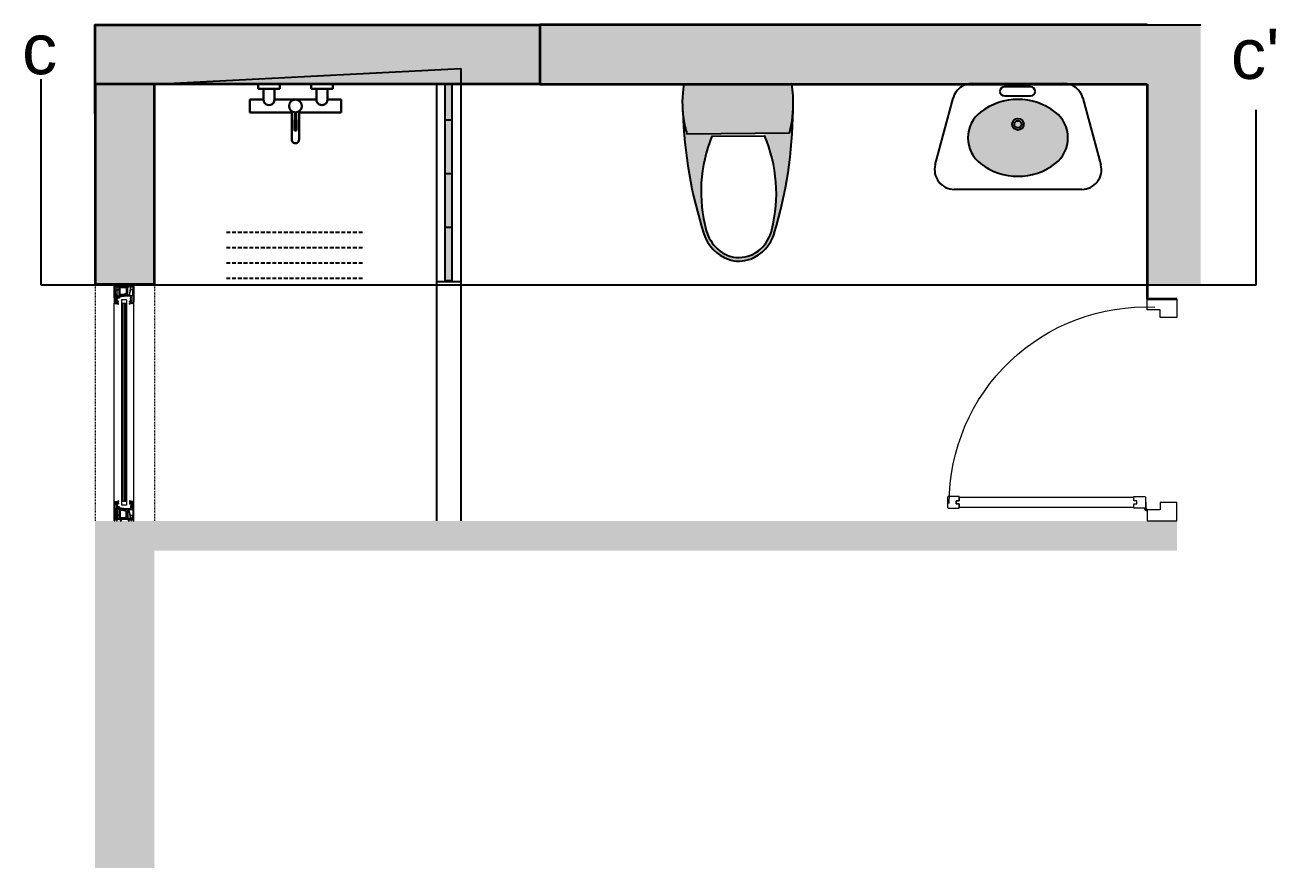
# Model space of a CAD drawing. Header units: feet. Extents: x 600 to 2744, y 411 to 1435.
# Drawn here: x 1348.2 to 1511.2, y 957.1 to 1067 of the extents above; entities that cross this region are included whole.
import ezdxf

# ---------------------------------------------------------------- set-up
doc = ezdxf.new("R2010")
doc.units = ezdxf.units.FT
doc.linetypes.add('HIDDENX2', pattern=[0.75, 0.5, -0.25])
doc.layers.add('mirror', color=151, linetype='Continuous')
doc.layers.add('SANTEH', color=7, linetype='Continuous')
for name, color, linetype, lineweight in [('PQI-A-DOOR', 51, 'Continuous', 18), ('PQI-A-HIDN', 31, 'HIDDENX2', 9), ('PQI-A-IN-ELEV', 245, 'Continuous', 9), ('PQI-A-IN-FURN', 39, 'Continuous', 13), ('PQI-A-WALL', 30, 'Continuous', 50), ('PQI-A-WIN', 140, 'Continuous', 13), ('PQI-ST-COLM', 34, 'Continuous', 40), ('WAL', 7, 'Continuous', 30)]:
    doc.layers.add(name, color=color, linetype=linetype, lineweight=lineweight)
doc.styles.get("Standard").update_dxf_attribs({"font": 'arial.ttf'})
pattern_1 = [(180, (3982.999, 2130.279), (-9e-16, -6.985), [5.08, -1.905]), (270, (3982.999, 2130.279), (6.985, -1e-15), [5.08, -1.905])]

# ---------------------------------------------------------------- blocks, each defined once
blk = doc.blocks.new('*U75')
at = {"color": 18, "ltscale": 1000, "true_color": 0x000000}
for points in [[(37.5, -100), (0, -100), (0, 0), (62.5, 0), (62.5, -57), (37.5, -57), (37.5, -100)], [(712.5, -100), (750, -100), (750, 0), (687.5, 0), (687.5, -57), (712.5, -57), (712.5, -100)], [(38.9, -100.5), (38.9, -79), (37.5, -79)], [(33.9, -100), (33.9, -104), (35.4, -104)], [(43, -109), (38.9, -109), (38.9, -107.5)], [(42.4, -104), (63.9, -104), (63.9, -105.6)]]:
    blk.add_lwpolyline(points, dxfattribs=at)
for points in [[(67.9, -135.6), (67.9, -145.6), (82.9, -145.6), (82.9, -109.6, 0.414214), (78.9, -105.6), (46.9, -105.6, 0.414214), (42.9, -109.6), (42.9, -145.6), (57.9, -145.6), (57.9, -135.6)], [(67.9, -744.6), (67.9, -734.6), (82.9, -734.6), (82.9, -770.6, -0.414214), (78.9, -774.6), (46.9, -774.6, -0.414214), (42.9, -770.6), (42.9, -734.6), (57.9, -734.6), (57.9, -744.6)]]:
    blk.add_lwpolyline(points, format="xyb", close=True, dxfattribs=at)
blk.add_lwpolyline([(67.9, -734.6), (67.9, -744.6), (57.9, -744.6), (57.9, -734.6), (46.9, -734.6), (46.9, -145.6), (57.9, -145.6), (57.9, -135.6), (67.9, -135.6), (67.9, -145.6), (78.9, -145.6), (78.9, -734.6)], close=True, dxfattribs=at)
for radius in [3.5, 2.5]:
    blk.add_circle((38.9, -104), radius, dxfattribs=at)
blk.add_arc((59.2, -105.1), 663.4, 270, 2.598, dxfattribs=at)
blk = doc.blocks.new('*U76')
at = {"ltscale": 10}
for p, q in [((47, 33.1), (0, 33.1)), ((0, 33.1), (0.1, 31.2)), ((0, 33.1), (60.7, 33.1)), ((2.2, 25.9), (0, 25.1)), ((0, 25.1), (0, 23.6)), ((0, 12.1), (0, 9.6)), ((0.1, 31.2), (2.2, 30.4)), ((0.5, 23.1), (6, 23.1)), ((6, 12.6), (0.5, 12.6)), ((1, 8.6), (2.5, 8.6)), ((2.5, 8.6), (2.5, 10.6)), ((2.5, 10.6), (6, 10.6)), ((4, 30.7), (6, 30.7)), ((6, 25.6), (4, 25.6)), ((6.5, 30.2), (6.5, 26.1)), ((6.5, 22.6), (6.5, 13.1)), ((6.5, 10.1), (6.5, -15.9)), ((9.1, 23.2), (9.1, 16.9)), ((9.1, 15.7), (9.1, -11.7)), ((18.1, 23.5), (9.4, 23.5)), ((9.4, 16.6), (18.1, 16.6)), ((37.9, 16), (9.4, 16)), ((18.4, 16.9), (18.4, 23.2)), ((19, 23.2), (19, 16.9)), ((37.9, 23.5), (19.3, 23.5)), ((19.3, 16.6), (41.6, 16.6)), ((38.2, 13.9), (38.2, 15.7)), ((38.2, -2.2), (39.7, 1.7)), ((38.9, 7.9), (40.6, 7.9)), ((40, 6.4), (38.9, 6.4)), ((39, 15.7), (39, 13.9)), ((41.1, 16), (39.3, 16)), ((39.7, 1.7), (40, 6.4)), ((40.8, 23.3), (40.8, 30.2)), ((40.8, 30.2), (60.7, 30.2)), ((40.8, -2.6), (42.3, 1.1)), ((40.9, 8.2), (41.4, 15.7)), ((42.8, 22.8), (41.3, 22.8)), ((43.1, 20.2), (41.3, 20.2)), ((42.3, 1.1), (44, 15.1)), ((42.8, 22.8), (48.4, 24.4)), ((44.8, 20.7), (43.2, 20.3)), ((44.5, 15.6), (47.4, 15.1)), ((45.4, 18.4), (45.4, 20.2)), ((48.1, 24.5), (46.8, 25.1)), ((56.1, 23.3), (48, 21.8)), ((48, 15.6), (48, 21.8)), ((56.9, 25.9), (48.4, 24.4)), ((746.7, 8), (53.3, 8)), ((53.3, -8), (53.3, 8)), ((57.5, 19.5), (56.7, 22.9)), ((63, 25.9), (56.9, 25.9)), ((60.4, 19.1), (58, 19.1)), ((58.9, 23.1), (59.4, 20.9)), ((62.7, 23.7), (59.4, 23.7)), ((59.7, 20.6), (60.7, 20.6)), ((61, 20.2), (60.4, 19.1)), ((62.7, 28.6), (63.3, 26.3)), ((64.6, 19.1), (64, 20.2)), ((64.3, 20.6), (65.2, 20.6)), ((67.7, 19.1), (64.6, 19.1)), ((65.3, -8), (65.3, 8)), ((65.5, 29.4), (68, 19.5)), ((734.5, 29.4), (732, 19.5)), ((732.3, 19.1), (735.3, 19.1)), ((734.7, -8), (734.7, 8)), ((735.7, 20.6), (734.8, 20.6)), ((735.3, 19.1), (736, 20.2)), ((737.3, 28.6), (736.7, 26.3)), ((737, 25.9), (743.1, 25.9)), ((737.3, 23.7), (740.6, 23.7)), ((739, 20.2), (739.6, 19.1)), ((800, 33.1), (739.3, 33.1)), ((759.2, 30.2), (739.3, 30.2)), ((740.3, 20.6), (739.3, 20.6)), ((739.6, 19.1), (742, 19.1)), ((741.1, 23.1), (740.6, 20.9)), ((742.5, 19.5), (743.3, 22.9)), ((743.1, 25.9), (751.6, 24.4)), ((743.9, 23.3), (752, 21.8)), ((746.7, -8), (746.7, 8)), ((757.2, 22.8), (751.6, 24.4)), ((751.9, 24.5), (753.2, 25.1)), ((752, 15.6), (752, 21.8)), ((755.5, 15.6), (752.6, 15.1)), ((753, 33.1), (800, 33.1)), ((754.6, 18.4), (754.6, 20.2)), ((755.2, 20.7), (756.8, 20.3)), ((757.7, 1.1), (756, 15.1)), ((756.9, 20.2), (758.7, 20.2)), ((757.2, 22.8), (758.7, 22.8)), ((759.2, -2.6), (757.7, 1.1)), ((780.7, 16.6), (758.4, 16.6)), ((759.1, 8.2), (758.6, 15.7)), ((758.9, 16), (760.7, 16)), ((759.2, 23.3), (759.2, 30.2)), ((761, 7.9), (759.4, 7.9)), ((759.9, 6.4), (761, 6.4)), ((760.3, 1.7), (759.9, 6.4)), ((761.8, -2.2), (760.3, 1.7)), ((761, 15.7), (761, 13.9)), ((761.8, 13.9), (761.8, 15.7)), ((762.1, 23.5), (780.7, 23.5)), ((762.1, 16), (790.6, 16)), ((781, 23.2), (781, 16.9)), ((781.6, 16.9), (781.6, 23.2)), ((781.9, 23.5), (790.6, 23.5)), ((790.6, 16.6), (781.9, 16.6)), ((790.9, 23.2), (790.9, 16.9)), ((790.9, 15.7), (790.9, -11.7)), ((793.5, 30.2), (793.5, 26.1)), ((793.5, 22.6), (793.5, 13.1)), ((793.5, 10.1), (793.5, -15.9)), ((796, 30.7), (794, 30.7)), ((794, 25.6), (796, 25.6)), ((799.5, 23.1), (794, 23.1)), ((794, 12.6), (799.5, 12.6)), ((797.5, 10.6), (794, 10.6)), ((797.5, 8.6), (797.5, 10.6)), ((799, 8.6), (797.5, 8.6)), ((799.9, 31.2), (797.8, 30.4)), ((797.8, 25.9), (800, 25.1)), ((800, 33.1), (799.9, 31.2)), ((800, 25.1), (800, 23.6)), ((800, 12.1), (800, 9.6)), ((0, -15.4), (0, -17.8)), ((0, -17.8), (2.2, -18.6)), ((2.2, -23.1), (0, -23.9)), ((0, -23.9), (0, -24.8)), ((0, -24.8), (2.2, -25.6)), ((0.1, -30.9), (0, -32.9)), ((0, -32.9), (60.7, -32.9)), ((2.2, -30.1), (0.1, -30.9)), ((2.5, -14.4), (1, -14.4)), ((2.5, -16.4), (2.5, -14.4)), ((6, -16.4), (2.5, -16.4)), ((4, -18.4), (6, -18.4)), ((6, -23.4), (4, -23.4)), ((4, -25.4), (6, -25.4)), ((6, -30.4), (4, -30.4)), ((6.5, -18.9), (6.5, -22.9)), ((6.5, -25.9), (6.5, -29.9)), ((9.1, -12.9), (9.1, -22.1)), ((9.4, -12), (18.1, -12)), ((37.9, -12.6), (9.4, -12.6)), ((9.5, -22.4), (38, -16.9)), ((18.4, -11.7), (18.4, -10.3)), ((19, -10.3), (19, -11.7)), ((19.3, -12), (37.9, -12)), ((39.1, -23.3), (38, -29.6)), ((38.2, -11.7), (38.2, -2.3)), ((38.2, -16.6), (38.2, -12.9)), ((38.3, -30), (60.7, -30)), ((40.8, -19.4), (40.8, -2.8)), ((47.8, -21.6), (45.8, -22.5)), ((48.1, -24.2), (46.8, -24.8)), ((56.1, -23), (48.1, -21.6)), ((56.9, -25.7), (48.4, -24.2)), ((746.7, -8), (53.3, -8)), ((57.5, -19.2), (56.7, -22.6)), ((63, -25.7), (56.9, -25.7)), ((60.4, -18.9), (58, -18.9)), ((58.9, -22.8), (59.4, -20.6)), ((62.7, -23.5), (59.4, -23.5)), ((59.7, -20.4), (60.7, -20.4)), ((61, -19.9), (60.4, -18.9)), ((62.7, -28.4), (63.3, -26)), ((64.6, -18.9), (64, -19.9)), ((64.3, -20.4), (65.2, -20.4)), ((67.7, -18.9), (64.6, -18.9)), ((65.5, -29.1), (68, -19.2)), ((734.5, -29.1), (732, -19.2)), ((732.3, -18.9), (735.3, -18.9)), ((735.7, -20.4), (734.8, -20.4)), ((735.3, -18.9), (736, -19.9)), ((737.3, -28.4), (736.7, -26)), ((737, -25.7), (743.1, -25.7)), ((737.3, -23.5), (740.6, -23.5)), ((739, -19.9), (739.6, -18.9)), ((740.3, -20.4), (739.3, -20.4)), ((761.7, -30), (739.3, -30)), ((800, -32.9), (739.3, -32.9)), ((739.6, -18.9), (742, -18.9)), ((741.1, -22.8), (740.6, -20.6)), ((742.5, -19.2), (743.3, -22.6)), ((743.1, -25.7), (751.6, -24.2)), ((743.9, -23), (751.9, -21.6)), ((751.9, -24.2), (753.2, -24.8)), ((752.2, -21.6), (754.2, -22.5)), ((759.2, -19.4), (759.2, -2.8)), ((760.9, -23.3), (762, -29.6)), ((761.8, -11.7), (761.8, -2.3)), ((761.8, -16.6), (761.8, -12.9)), ((790.5, -22.4), (762, -16.9)), ((780.7, -12), (762.1, -12)), ((762.1, -12.6), (790.6, -12.6)), ((781, -10.3), (781, -11.7)), ((781.6, -11.7), (781.6, -10.3)), ((790.6, -12), (781.9, -12)), ((790.9, -12.9), (790.9, -22.1)), ((793.5, -18.9), (793.5, -22.9)), ((793.5, -25.9), (793.5, -29.9)), ((794, -16.4), (797.5, -16.4)), ((796, -18.4), (794, -18.4)), ((794, -23.4), (796, -23.4)), ((796, -25.4), (794, -25.4)), ((794, -30.4), (796, -30.4)), ((797.5, -16.4), (797.5, -14.4)), ((797.5, -14.4), (799, -14.4)), ((800, -17.8), (797.8, -18.6)), ((797.8, -23.1), (800, -23.9)), ((800, -24.8), (797.8, -25.6)), ((797.8, -30.1), (799.9, -30.9)), ((799.9, -30.9), (800, -32.9)), ((800, -15.4), (800, -17.8)), ((800, -23.9), (800, -24.8))]:
    blk.add_line(p, q, dxfattribs=at)
for p, q in [((9.1, 29.9), (9.1, 24.4)), ((18.1, 30.2), (9.4, 30.2)), ((9.4, 24.1), (18.1, 24.1)), ((9.6, 15.5), (34.9, 15.5)), ((9.6, 13.5), (9.6, 15.5)), ((9.6, 14.4), (10.7, 15.5)), ((9.6, 13.1), (11.6, 15.1)), ((9.6, 11.7), (11.6, 13.7)), ((34.9, 13.5), (9.6, 13.5)), ((9.6, -6.8), (9.6, 13.2)), ((9.6, 13.2), (11.6, 13.2)), ((9.6, 13), (9.8, 13.2)), ((9.6, 11.6), (11.3, 13.2)), ((9.6, 10.2), (11.6, 12.2)), ((9.6, 10.1), (11.6, 12.1)), ((9.6, 8.8), (11.6, 10.8)), ((9.6, 8.7), (11.6, 10.7)), ((9.6, 7.4), (11.6, 9.4)), ((9.6, 7.3), (11.6, 9.3)), ((9.6, 6), (11.6, 8)), ((9.6, 4.6), (11.6, 6.6)), ((9.6, 3.2), (11.6, 5.2)), ((9.6, 1.8), (11.6, 3.8)), ((9.6, 0.3), (11.6, 2.3)), ((9.6, -1.1), (11.6, 0.9)), ((10.1, 13.5), (12.1, 15.5)), ((11.5, 13.5), (13.5, 15.5)), ((11.6, 13.2), (11.6, -6.8)), ((12.9, 13.5), (14.9, 15.5)), ((14.3, 13.5), (16.3, 15.5)), ((15.7, 13.5), (17.7, 15.5)), ((17.2, 13.5), (19.2, 15.5)), ((18.4, 24.4), (18.4, 29.9)), ((18.6, 13.5), (20.6, 15.5)), ((19, 29.9), (19, 24.4)), ((25, 30.2), (19.3, 30.2)), ((19.3, 24.1), (37.9, 24.1)), ((20, 13.5), (22, 15.5)), ((21.4, 13.5), (23.4, 15.5)), ((22.8, 13.5), (24.8, 15.5)), ((24.2, 13.5), (26.2, 15.5)), ((25, 29.6), (25, 30.2)), ((25.6, 13.5), (27.6, 15.5)), ((27.1, 13.5), (29.1, 15.5)), ((30, 30.2), (28, 30.2)), ((28, 30.2), (28, 29.6)), ((28.5, 13.5), (30.5, 15.5)), ((29.9, 13.5), (31.9, 15.5)), ((30, 29.6), (30, 30.2)), ((31.3, 13.5), (33.3, 15.5)), ((32.4, -7.1), (35.6, 2.7)), ((32.7, 13.5), (34.7, 15.5)), ((37.9, 30.2), (33, 30.2)), ((33, 30.2), (33, 29.6)), ((34, -2.1), (37.1, 1)), ((34.1, 13.5), (35.9, 15.3)), ((37.5, 2), (34.3, -7.7)), ((34.7, 0), (37.6, 2.9)), ((35.3, 13.3), (36.7, 14.7)), ((35.4, 13.3), (36.8, 14.7)), ((35.4, 2.1), (37.6, 4.3)), ((35.6, 12.2), (37.6, 14.2)), ((35.6, 12.1), (37.4, 13.9)), ((35.6, 2.9), (35.6, 12.8)), ((35.6, 10.8), (37.6, 12.8)), ((35.6, 10.7), (37.6, 12.7)), ((35.6, 9.4), (37.6, 11.4)), ((35.6, 9.3), (37.6, 11.3)), ((35.6, 8), (37.6, 10)), ((35.6, 7.9), (37.6, 9.9)), ((35.6, 6.5), (37.6, 8.5)), ((35.6, 6.4), (37.6, 8.4)), ((35.6, 5.1), (37.6, 7.1)), ((35.6, 3.7), (37.6, 5.7)), ((37.6, 12.8), (37.6, 2.9)), ((37.7, 27.6), (37.9, 27.6)), ((37.9, 24.6), (37.7, 24.6)), ((38.2, 27.9), (38.2, 29.9)), ((761.8, 27.9), (761.8, 29.9)), ((762, 24.6), (762.3, 24.6)), ((780.7, 24.1), (762, 24.1)), ((762.1, 30.2), (767, 30.2)), ((762.3, 27.6), (762.1, 27.6)), ((764.4, 12.2), (762.4, 14.2)), ((762.4, 12.8), (762.4, 2.9)), ((764.4, 10.8), (762.4, 12.8)), ((764.4, 10.7), (762.4, 12.7)), ((764.4, 9.4), (762.4, 11.4)), ((764.4, 9.3), (762.4, 11.3)), ((764.4, 8), (762.4, 10)), ((764.4, 7.9), (762.4, 9.9)), ((764.4, 6.5), (762.4, 8.5)), ((764.4, 6.4), (762.4, 8.4)), ((764.4, 5.1), (762.4, 7.1)), ((764.4, 3.7), (762.4, 5.7)), ((764.6, 2.1), (762.4, 4.3)), ((765.3, 0), (762.4, 2.9)), ((762.5, 2), (765.7, -7.7)), ((764.4, 12.1), (762.6, 13.9)), ((766, -2.1), (762.9, 1)), ((764.6, 13.3), (763.2, 14.7)), ((764.7, 13.3), (763.3, 14.7)), ((765.9, 13.5), (764.1, 15.3)), ((764.4, 2.9), (764.4, 12.8)), ((767.6, -7.1), (764.4, 2.7)), ((790.4, 15.5), (765.1, 15.5)), ((765.1, 13.5), (790.4, 13.5)), ((767.3, 13.5), (765.3, 15.5)), ((768.7, 13.5), (766.7, 15.5)), ((767, 30.2), (767, 29.6)), ((770.1, 13.5), (768.1, 15.5)), ((771.5, 13.5), (769.5, 15.5)), ((770, 29.6), (770, 30.2)), ((770, 30.2), (772, 30.2)), ((772.9, 13.5), (770.9, 15.5)), ((772, 30.2), (772, 29.6)), ((774.3, 13.5), (772.3, 15.5)), ((775.8, 13.5), (773.8, 15.5)), ((775, 29.6), (775, 30.2)), ((775, 30.2), (780.7, 30.2)), ((777.2, 13.5), (775.2, 15.5)), ((778.6, 13.5), (776.6, 15.5)), ((780, 13.5), (778, 15.5)), ((781.4, 13.5), (779.4, 15.5)), ((782.8, 13.5), (780.8, 15.5)), ((781, 29.9), (781, 24.4)), ((781.6, 24.4), (781.6, 29.9)), ((781.9, 30.2), (790.6, 30.2)), ((790.6, 24.1), (781.9, 24.1)), ((784.2, 13.5), (782.2, 15.5)), ((785.7, 13.5), (783.7, 15.5)), ((787.1, 13.5), (785.1, 15.5)), ((788.5, 13.5), (786.5, 15.5)), ((789.9, 13.5), (787.9, 15.5)), ((790.4, 13.1), (788.4, 15.1)), ((790.4, 11.7), (788.4, 13.7)), ((790.4, 13.2), (788.4, 13.2)), ((788.4, 13.2), (788.4, -6.8)), ((790.4, 10.2), (788.4, 12.2)), ((790.4, 10.1), (788.4, 12.1)), ((790.4, 8.8), (788.4, 10.8)), ((790.4, 8.7), (788.4, 10.7)), ((790.4, 7.4), (788.4, 9.4)), ((790.4, 7.3), (788.4, 9.3)), ((790.4, 6), (788.4, 8)), ((790.4, 4.6), (788.4, 6.6)), ((790.4, 3.2), (788.4, 5.2)), ((790.4, 1.8), (788.4, 3.8)), ((790.4, 0.3), (788.4, 2.3)), ((790.4, -1.1), (788.4, 0.9)), ((790.4, 11.6), (788.7, 13.2)), ((790.4, 14.4), (789.3, 15.5)), ((790.4, 13), (790.2, 13.2)), ((790.4, 13.5), (790.4, 15.5)), ((790.4, -6.8), (790.4, 13.2)), ((790.9, 29.9), (790.9, 24.4)), ((9.1, -23.6), (9.1, -29.7)), ((17.7, -21.7), (9.3, -23.3)), ((9.4, -30), (17.8, -30)), ((9.6, -2.5), (11.6, -0.5)), ((9.6, -3.9), (11.6, -1.9)), ((9.6, -5.3), (11.6, -3.3)), ((9.6, -6.7), (11.6, -4.7)), ((9.8, -7.9), (11.6, -6.1)), ((10.4, -8.8), (11.8, -7.3)), ((11.2, -9.3), (13, -7.5)), ((12.3, -7.5), (31.7, -7.5)), ((31.7, -9.5), (12.3, -9.5)), ((12.4, -9.5), (14.4, -7.5)), ((13.9, -9.5), (15.9, -7.5)), ((15.3, -9.5), (17.3, -7.5)), ((16.7, -9.5), (18.7, -7.5)), ((18.1, -9.5), (20.1, -7.5)), ((18.1, -29.7), (18.1, -22)), ((19, -29.7), (19, -21.7)), ((19.2, -21.4), (37.8, -17.8)), ((37.1, -30), (19.3, -30)), ((19.5, -9.5), (21.5, -7.5)), ((20.9, -9.5), (22.9, -7.5)), ((22.3, -9.5), (24.3, -7.5)), ((23.8, -9.5), (25.8, -7.5)), ((25.2, -9.5), (27.2, -7.5)), ((26.6, -9.5), (28.6, -7.5)), ((28, -9.5), (30, -7.5)), ((29.4, -9.5), (31.4, -7.5)), ((30.8, -9.5), (35.1, -5.3)), ((32.3, -9.5), (34.4, -7.4)), ((32.6, -6.3), (35.8, -3.2)), ((33.3, -4.2), (36.4, -1.1)), ((38.7, -22), (37.4, -29.7)), ((38.2, -18.1), (38.2, -19.4)), ((761.3, -22), (762.6, -29.7)), ((761.8, -18.1), (761.8, -19.4)), ((780.8, -21.4), (762.2, -17.8)), ((762.9, -30), (780.7, -30)), ((766.7, -4.2), (763.5, -1.1)), ((767.3, -6.3), (764.2, -3.2)), ((769.2, -9.5), (764.9, -5.3)), ((767.7, -9.5), (765.6, -7.4)), ((787.7, -7.5), (768.3, -7.5)), ((768.3, -9.5), (787.7, -9.5)), ((770.6, -9.5), (768.6, -7.5)), ((772, -9.5), (770, -7.5)), ((773.4, -9.5), (771.4, -7.5)), ((774.8, -9.5), (772.8, -7.5)), ((776.2, -9.5), (774.2, -7.5)), ((777.6, -9.5), (775.6, -7.5)), ((779.1, -9.5), (777.1, -7.5)), ((780.5, -9.5), (778.5, -7.5)), ((781.9, -9.5), (779.9, -7.5)), ((781, -29.7), (781, -21.7)), ((783.3, -9.5), (781.3, -7.5)), ((781.9, -29.7), (781.9, -22)), ((790.6, -30), (782.2, -30)), ((782.3, -21.7), (790.7, -23.3)), ((784.7, -9.5), (782.7, -7.5)), ((786.1, -9.5), (784.1, -7.5)), ((787.5, -9.5), (785.5, -7.5)), ((788.7, -9.3), (787, -7.5)), ((789.6, -8.8), (788.2, -7.3)), ((790.4, -2.5), (788.4, -0.5)), ((790.4, -3.9), (788.4, -1.9)), ((790.4, -5.3), (788.4, -3.3)), ((790.4, -6.7), (788.4, -4.7)), ((790.2, -7.9), (788.4, -6.1)), ((790.9, -23.6), (790.9, -29.7))]:
    blk.add_line(p, q)
at = {"ltscale": 100}
for p, q in [((65.3, 5), (734.7, 5)), ((65.3, 0), (734.7, 0)), ((65.3, -5), (734.7, -5))]:
    blk.add_line(p, q, dxfattribs=at)
at = {"ltscale": 10}
for centre, radius, start, end in [((0.5, 23.6), 0.5, 180, 270), ((0.5, 12.1), 0.5, 90, 180), ((1, 9.6), 1, 180, 270), ((2.6, 31.4), 1, 250, 293.8955), ((2.6, 24.9), 1, 66.1045, 110), ((4, 28.2), 2.5, 90, 113.8955), ((4, 28.1), 2.5, 246.1045, 270), ((6, 30.2), 0.5, 0, 90), ((6, 26.1), 0.5, 270, 0), ((6, 22.6), 0.5, 0, 90), ((6, 13.1), 0.5, 270, 0), ((6, 10.1), 0.5, 0, 90), ((9.4, 23.2), 0.3, 90, 180), ((9.4, 16.9), 0.3, 180, 270), ((9.4, 15.7), 0.3, 90, 180), ((18.1, 23.2), 0.3, 0, 90), ((18.1, 16.9), 0.3, 270, 360), ((19.3, 23.2), 0.3, 90, 180), ((19.3, 16.9), 0.3, 180, 270), ((37.9, 23.2), 0.3, 1.6854, 90), ((37.9, 15.7), 0.3, 0, 90), ((41.3, 23.3), 3.1, 181.6854, 270), ((38.6, 13.9), 0.4, 180, 0), ((38.9, 7.1), 0.75, 90, 270), ((39.3, 15.7), 0.3, 90, 180), ((40.6, 8.2), 0.3, 270, 356), ((44.3, 19.6), 6, 65.2313, 125.6853), ((41.3, 23.3), 0.5, 180, 270), ((41.1, 15.7), 0.3, 356, 90), ((41.6, 16.9), 0.3, 270, 326.3748), ((44.5, 15.1), 3.1, 79.1758, 146.3748), ((43.1, 20.7), 0.5, 270, 286), ((44.5, 15.1), 0.5, 82, 176), ((44.9, 20.2), 0.5, 0, 106), ((45.1, 18.4), 0.3, 259.1758, 0), ((47.5, 15.6), 0.5, 261.547, 0), ((48.3, 24.9), 0.5, 245.2313, 280), ((56.2, 22.8), 0.5, 14, 100), ((56.9, 25.4), 0.5, 90, 100), ((56.9, 25.4), 0.5, 90, 100), ((58, 19.6), 0.5, 194, 270), ((59.4, 23.2), 0.5, 90, 194), ((59.7, 20.9), 0.3, 194, 270), ((60.7, 28.1), 5, 14, 90), ((60.7, 28.1), 2.1, 14, 90), ((60.7, 20.3), 0.3, 330, 90), ((62.7, 20.9), 2.8, 0, 90), ((63, 26.2), 0.3, 270, 14), ((64.3, 20.3), 0.3, 90, 210), ((65.2, 20.9), 0.3, 270, 0), ((67.7, 19.4), 0.3, 270, 14), ((732.3, 19.4), 0.3, 166, 270), ((739.3, 28.1), 5, 90, 166), ((737.3, 20.9), 2.8, 90, 180), ((734.8, 20.9), 0.3, 180, 270), ((735.7, 20.3), 0.3, 330, 90), ((737, 26.2), 0.3, 166, 270), ((739.3, 28.1), 2.1, 90, 166), ((739.3, 20.3), 0.3, 90, 210), ((740.3, 20.9), 0.3, 270, 346), ((740.6, 23.2), 0.5, 346, 90), ((742, 19.6), 0.5, 270, 346), ((743.1, 25.4), 0.5, 80, 90), ((743.1, 25.4), 0.5, 80, 90), ((743.8, 22.8), 0.5, 80, 166), ((751.7, 24.9), 0.5, 260, 294.7687), ((752.5, 15.6), 0.5, 180, 278.453), ((755.7, 19.6), 6, 54.3147, 114.7687), ((755.1, 20.2), 0.5, 74, 180), ((754.9, 18.4), 0.3, 180, 280.8242), ((755.5, 15.1), 3.1, 33.6252, 100.8242), ((755.5, 15.1), 0.5, 4, 98), ((756.9, 20.7), 0.5, 254, 270), ((758.4, 16.9), 0.3, 213.6252, 270), ((758.9, 15.7), 0.3, 90, 184), ((758.7, 23.3), 0.5, 270, 0), ((758.7, 23.3), 3.1, 270, 358.3146), ((759.4, 8.2), 0.3, 184, 270), ((760.7, 15.7), 0.3, 0, 90), ((761.4, 13.9), 0.4, 180, 0), ((761, 7.1), 0.75, 270, 90), ((762.1, 23.2), 0.3, 90, 178.3146), ((762.1, 15.7), 0.3, 90, 180), ((780.7, 23.2), 0.3, 0, 90), ((780.7, 16.9), 0.3, 270, 0), ((781.9, 23.2), 0.3, 90, 180), ((781.9, 16.9), 0.3, 180, 270), ((790.6, 23.2), 0.3, 0, 90), ((790.6, 16.9), 0.3, 270, 360), ((790.6, 15.7), 0.3, 0, 90), ((794, 30.2), 0.5, 90, 180), ((794, 26.1), 0.5, 180, 270), ((794, 22.6), 0.5, 90, 180), ((794, 13.1), 0.5, 180, 270), ((794, 10.1), 0.5, 90, 180), ((796, 28.2), 2.5, 66.1045, 90), ((796, 28.1), 2.5, 270, 293.8955), ((797.4, 31.4), 1, 246.1045, 290), ((797.4, 24.9), 1, 70, 113.8955), ((799, 9.6), 1, 270, 0), ((799.5, 23.6), 0.5, 270, 0), ((799.5, 12.1), 0.5, 0, 90), ((1, -15.4), 1, 90, 180), ((2.6, -17.7), 1, 250, 293.8955), ((2.6, -24.1), 1, 66.1045, 110), ((2.6, -24.7), 1, 250, 293.8955), ((2.6, -31.1), 1, 66.1045, 110), ((4, -20.9), 2.5, 90, 113.8955), ((4, -20.9), 2.5, 246.1045, 270), ((4, -27.9), 2.5, 90, 113.8955), ((4, -27.9), 2.5, 246.1045, 270), ((6, -15.9), 0.5, 270, 0), ((6, -18.9), 0.5, 0, 90), ((6, -22.9), 0.5, 270, 0), ((6, -25.9), 0.5, 0, 90), ((6, -29.9), 0.5, 270, 0), ((9.4, -11.7), 0.3, 180, 270), ((9.4, -12.9), 0.3, 90, 180), ((9.4, -22.1), 0.3, 180, 280.8928), ((18.1, -11.7), 0.3, 270, 0), ((18.7, -10.3), 0.3, 90, 180), ((18.7, -10.3), 0.3, 0, 90), ((19.3, -11.7), 0.3, 180, 270), ((37.9, -11.7), 0.3, 270, 0), ((37.9, -12.9), 0.3, 0, 90), ((37.9, -16.6), 0.3, 280.8928, 0), ((38.3, -29.7), 0.3, 170, 270), ((38.5, -2.3), 0.3, 159, 180), ((39.4, -23.3), 0.3, 39.1553, 170), ((44.3, -19.4), 6, 219.1553, 294.7687), ((41.3, -2.8), 0.5, 159, 180), ((44.3, -19.4), 3.5, 180, 294.7236), ((48, -22.1), 0.5, 80, 114.7236), ((48.3, -24.7), 0.5, 80, 114.7687), ((56.2, -22.5), 0.5, 260, 346), ((56.9, -25.2), 0.5, 260, 270), ((56.9, -25.2), 0.5, 260, 270), ((58, -19.4), 0.5, 90, 166), ((59.4, -23), 0.5, 166, 270), ((59.7, -20.7), 0.3, 90, 166), ((60.7, -20.1), 0.3, 270, 30), ((60.7, -27.9), 2.1, 270, 346), ((60.7, -27.9), 5, 270, 346), ((62.7, -20.7), 2.8, 270, 0), ((63, -26), 0.3, 346, 90), ((64.3, -20.1), 0.3, 150, 270), ((65.2, -20.7), 0.3, 0, 90), ((67.7, -19.2), 0.3, 346, 90), ((732.3, -19.2), 0.3, 90, 194), ((734.8, -20.7), 0.3, 90, 180), ((737.3, -20.7), 2.8, 180, 270), ((739.3, -27.9), 5, 194, 270), ((735.7, -20.1), 0.3, 270, 30), ((737, -26), 0.3, 90, 194), ((739.3, -27.9), 2.1, 194, 270), ((739.3, -20.1), 0.3, 150, 270), ((740.3, -20.7), 0.3, 14, 90), ((740.6, -23), 0.5, 270, 14), ((742, -19.4), 0.5, 14, 90), ((743.1, -25.2), 0.5, 270, 280), ((743.1, -25.2), 0.5, 270, 280), ((743.8, -22.5), 0.5, 194, 280), ((751.7, -24.7), 0.5, 65.2313, 100), ((752, -22.1), 0.5, 65.2764, 100), ((755.7, -19.4), 6, 245.2313, 320.8447), ((755.7, -19.4), 3.5, 245.2764, 0), ((758.7, -2.8), 0.5, 360, 21), ((760.6, -23.3), 0.3, 10, 140.8447), ((761.7, -29.7), 0.3, 270, 10), ((761.5, -2.3), 0.3, 360, 21), ((762.1, -11.7), 0.3, 180, 270), ((762.1, -12.9), 0.3, 90, 180), ((762.1, -16.6), 0.3, 180, 259.1072), ((780.7, -11.7), 0.3, 270, 0), ((781.3, -10.3), 0.3, 90, 180), ((781.3, -10.3), 0.3, 0, 90), ((781.9, -11.7), 0.3, 180, 270), ((790.6, -22.1), 0.3, 259.1072, 0), ((790.6, -11.7), 0.3, 270, 0), ((790.6, -12.9), 0.3, 0, 90), ((794, -15.9), 0.5, 180, 270), ((794, -18.9), 0.5, 90, 180), ((794, -22.9), 0.5, 180, 270), ((794, -25.9), 0.5, 90, 180), ((794, -29.9), 0.5, 180, 270), ((796, -20.9), 2.5, 66.1045, 90), ((796, -20.9), 2.5, 270, 293.8955), ((796, -27.9), 2.5, 66.1045, 90), ((796, -27.9), 2.5, 270, 293.8955), ((797.4, -17.7), 1, 246.1045, 290), ((797.4, -24.1), 1, 70, 113.8955), ((797.4, -24.7), 1, 246.1045, 290), ((797.4, -31.1), 1, 70, 113.8955), ((799, -15.4), 1, 0, 90)]:
    blk.add_arc(centre, radius, start, end, dxfattribs=at)
for centre, radius, start, end in [((9.4, 29.9), 0.3, 90, 180), ((9.4, 24.4), 0.3, 180, 270), ((18.1, 29.9), 0.3, 0, 90), ((18.1, 24.4), 0.3, 270, 0), ((19.3, 29.9), 0.3, 90, 180), ((19.3, 24.4), 0.3, 180, 270), ((26.5, 29.6), 1.5, 180, 0), ((31.5, 29.6), 1.5, 180, 0), ((34.9, 12.8), 2.7, 0, 90), ((34.9, 12.8), 0.7, 0, 90), ((34.9, 2.9), 0.7, 342, 360), ((37.7, 26.1), 1.5, 90, 270), ((34.9, 2.9), 2.7, 342, 0), ((37.9, 29.9), 0.3, 0, 90), ((37.9, 27.9), 0.3, 270, 0), ((37.9, 24.4), 0.25, 270, 90), ((762.1, 29.9), 0.3, 90, 180), ((762.1, 27.9), 0.3, 180, 270), ((762, 24.4), 0.25, 90, 270), ((762.3, 26.1), 1.5, 270, 90), ((765.1, 12.8), 2.7, 90, 180), ((765.1, 2.9), 2.7, 180, 198), ((765.1, 12.8), 0.7, 90, 180), ((765.1, 2.9), 0.7, 180, 198), ((768.5, 29.6), 1.5, 180, 0), ((773.5, 29.6), 1.5, 180, 0), ((780.7, 29.9), 0.3, 0, 90), ((780.7, 24.4), 0.3, 270, 0), ((781.9, 29.9), 0.3, 90, 180), ((781.9, 24.4), 0.3, 180, 270), ((790.6, 29.9), 0.3, 0, 90), ((790.6, 24.4), 0.3, 270, 360), ((9.4, -23.6), 0.3, 100.8928, 180), ((9.4, -29.7), 0.3, 180, 270), ((12.3, -6.8), 2.7, 180, 270), ((12.3, -6.8), 0.7, 180, 270), ((17.8, -22), 0.3, 0, 100.8928), ((17.8, -29.7), 0.3, 270, 360), ((19.3, -21.7), 0.3, 100.8928, 180), ((19.3, -29.7), 0.3, 180, 270), ((31.7, -6.8), 0.7, 270, 342), ((31.7, -6.8), 2.7, 270, 342), ((37.1, -29.7), 0.3, 270, 350), ((37.9, -18.1), 0.3, 0, 100.8928), ((44.3, -19.4), 6.1, 180, 203.7683), ((38.4, -21.9), 0.3, 350, 23.7683), ((755.7, -19.4), 6.1, 336.2317, 0), ((761.6, -21.9), 0.3, 156.2317, 190), ((762.1, -18.1), 0.3, 79.1072, 180), ((762.9, -29.7), 0.3, 190, 270), ((768.3, -6.8), 2.7, 198, 270), ((768.3, -6.8), 0.7, 198, 270), ((780.7, -29.7), 0.3, 270, 0), ((780.7, -21.7), 0.3, 0, 79.1072), ((782.2, -22), 0.3, 79.1072, 180), ((782.2, -29.7), 0.3, 180, 270), ((787.7, -6.8), 2.7, 270, 0), ((787.7, -6.8), 0.7, 270, 0), ((790.6, -29.7), 0.3, 270, 0), ((790.6, -23.6), 0.3, 0, 79.1072)]:
    blk.add_arc(centre, radius, start, end)
at = {"layer": 'PQI-A-HIDN'}
for p, q in [((800, 97.1), (0, 97.1)), ((800, -102.9), (0, -102.9))]:
    blk.add_line(p, q, dxfattribs=at)
at = {"layer": 'PQI-A-IN-ELEV', "ltscale": 100}
for p, q in [((60.7, 33.1), (735.4, 33.1)), ((60.7, -32.9), (738.4, -32.9))]:
    blk.add_line(p, q, dxfattribs=at)
blk = doc.blocks.new('S_36')
at = {"layer": 'SANTEH'}
for p, q in [((239, 471), (-239, 471)), ((-466, 450), (466, 450)), ((-491, 0), (491, 0))]:
    blk.add_line(p, q, dxfattribs=at)
blk.add_lwpolyline([(-466, 450), (-491, 337), (-503, 227), (-503, 112), (-491, 0)], dxfattribs=at)
for centre, radius, start, end in [((0, 1323), 286, 69.5476, 110.4524), ((27, 1250), 364, 110.4524, 162.7523), ((52, 1235), 362, 133.1457, 165.2214), ((0, 1290), 286, 46.8543, 133.1457), ((-27, 1250), 364, 17.2477, 69.5476), ((-52, 1235), 362, 14.7786, 46.8543), ((3549, 157), 4051, 162.7523, 178.7776), ((996, 985), 1338, 165.2214, 202.6263), ((-996, 985), 1338, 337.3737, 14.7786), ((-3549, 157), 4051, 1.2224, 17.2477), ((-525, 169), 1030, 7.7399, 15.822), ((-525, 169), 1030, 350.5377, 7.7399)]:
    blk.add_arc(centre, radius, start, end, dxfattribs=at)
blk = doc.blocks.new('OVALFREE')
for p, q in [((-8.247561, 0), (8.247561, 0)), ((-3.249447, -1.45402), (-3.249447, -1.41473)), ((2.271533, -0.61875), (-2.414177, -0.61875)), ((3.106803, -1.41473), (3.106803, -1.45402)), ((-14.879001, -14.613447), (-11.666235, -2.623241)), ((-2.414177, -2.25), (2.271533, -2.25)), ((11.666235, -2.623241), (14.879001, -14.613447)), ((11.460326, -19.06875), (-11.460326, -19.06875))]:
    blk.add_line(p, q)
for radius in [1.040625, 0.646875]:
    blk.add_circle((-0.015072, -7.340625), radius)
for centre, radius, start, end in [((-8.247561, -3.539272), 3.539272, 90, 165.000003), ((8.247561, -3.539272), 3.539272, 14.999997, 90), ((-2.414177, -1.45402), 0.83527, 90, 180), ((-2.414177, -1.41473), 0.83527, 180, 270), ((2.271533, -1.45402), 0.83527, 0, 90), ((2.271533, -1.41473), 0.83527, 270, 0), ((-0.015072, -13.889206), 11.020456, 52.448718, 127.551282), ((-3.168259, -9.7875), 5.846813, 127.551279, 232.448716), ((3.138114, -9.7875), 5.846813, 307.551284, 52.448721), ((-11.460326, -15.529478), 3.539272, 165.000003, 270), ((-0.015072, -5.685794), 11.020456, 232.448718, 307.551282), ((11.460326, -15.529478), 3.539272, 270, 14.999997)]:
    blk.add_arc(centre, radius, start, end)

msp = doc.modelspace()

# ---------------------------------------------------------------- hatches: boundary and pattern name
at = {"true_color": 0x000000, "transparency": 33554687}
h = msp.add_hatch(color=18, dxfattribs=at)
h.dxf.hatch_style = 1
h.paths.add_polyline_path([(1501.44, 1058.8), (1501.44, 1067.02), (1494.46, 1067.02), (1415.26, 1067.02), (1415.27, 1059.3), (1441.07, 1059.3), (1448.11, 1059.37), (1448.11, 1059.3), (1470.99, 1059.3, -0.06374), (1471.63, 1059.39), (1483.59, 1059.39, -0.06374), (1484.24, 1059.3), (1494.46, 1059.3), (1494.46, 1033.11), (1501.44, 1033.11)])
at = {"true_color": 0xf7abae}
h = msp.add_hatch(dxfattribs=at)
h.set_pattern_fill('ANGLE', color=241, angle=180)
h.set_pattern_definition(pattern_1)
h.paths.add_polyline_path([(1402.95, 1033.52), (1403.84, 1033.52), (1403.84, 1059.29), (1402.95, 1059.29)])
at = {"true_color": 0x2776bb}
h = msp.add_hatch(dxfattribs=at)
h.set_pattern_fill('ANGLE', color=152, angle=180)
h.set_pattern_definition(pattern_1)
h.paths.add_polyline_path([(1402.95, 1033.52), (1403.84, 1033.52), (1403.84, 1059.29), (1402.95, 1059.29)])
h = msp.add_hatch(color=152, dxfattribs=at)
h.dxf.hatch_style = 1
h.paths.add_polyline_path([(1402.95, 1033.52), (1403.84, 1033.52), (1403.84, 1059.29), (1402.95, 1059.29)])
at = {"true_color": 0x7aafdf, "transparency": 33554687}
h = msp.add_hatch(color=143, dxfattribs=at)
h.dxf.hatch_style = 1
h.paths.add_polyline_path([(1434.03, 1059.24, 0.0752), (1434, 1054.82, 0.035279), (1434.45, 1052.79), (1447.81, 1052.91), (1448.16, 1054.54), (1448.32, 1056.11), (1448.3, 1057.77), (1448.11, 1059.3), (1441.07, 1059.3)])
h.paths.add_polyline_path([(1445.52, 1040.31, -0.140878), (1444.07, 1037.83, -0.39538), (1438.46, 1037.78, -0.140878), (1436.97, 1040.23, -0.168972), (1437.82, 1052.82), (1434.45, 1052.79, -0.035279), (1434, 1054.82, -0.012917), (1433.91, 1055.58, 0.069295), (1436.66, 1039.78, 0.232247), (1439.85, 1036.47, 0.1804), (1442.71, 1036.5, 0.232247), (1445.84, 1039.87, 0.070038), (1448.29, 1055.88), (1448.16, 1054.54), (1447.81, 1052.91), (1444.43, 1052.88, -0.168972)])
h = msp.add_hatch(color=8)
h.dxf.hatch_style = 1
h.paths.add_polyline_path([(1472.73, 1048.93, 0.339953), (1482.47, 1048.93, 0.492589), (1482.47, 1055.65, 0.339953), (1472.73, 1055.65, 0.492589)])
at = {"layer": 'PQI-A-IN-FURN', "true_color": 0x000000}
h = msp.add_hatch(color=18, dxfattribs=at)
h.dxf.hatch_style = 1
h.paths.add_polyline_path([(1357.32, 1037.09), (1357.32, 1033.23), (1365.04, 1033.23), (1365.04, 1059.29), (1357.32, 1059.29), (1357.32, 1055.43), (1357.32, 1037.09)])
h.paths.add_polyline_path([(1357.32, 1059.29), (1501.36, 1059.29), (1501.36, 1067.02), (1357.32, 1067.02)])
h = msp.add_hatch(color=18, dxfattribs=at)
h.dxf.hatch_style = 1
h.paths.add_polyline_path([(1357.31, 957.05), (1365.04, 957.05), (1365.04, 998.46), (1498.32, 998.46), (1498.32, 1002.32), (1357.31, 1002.32)])

# ---------------------------------------------------------------- linework, layer by layer
at = {"color": 18, "true_color": 0x000000}
for p, q in [((1494.46, 1067.02), (1501.44, 1067.02)), ((1508.66, 1033.11), (1508.66, 1055.94))]:
    msp.add_line(p, q, dxfattribs=at)
for p, q in [((1350.24, 1059.96), (1350.24, 1033.11)), ((1365.04, 1059.29), (1404.99, 1061.33)), ((1404.99, 1061.33), (1404.99, 1002.32)), ((1401.85, 1002.32), (1401.85, 1059.29)), ((1350.24, 1033.11), (1508.66, 1033.11)), ((1404.99, 1033.52), (1401.85, 1033.52))]:
    msp.add_line(p, q)
at = {"color": 143, "linetype": 'HIDDENX2', "true_color": 0x7aafdf}
for p, q in [((1392.16, 1039.93), (1374.41, 1039.93)), ((1392.16, 1037.93), (1374.41, 1037.93)), ((1392.16, 1035.93), (1374.41, 1035.93)), ((1392.16, 1033.93), (1374.41, 1033.93))]:
    msp.add_line(p, q, dxfattribs=at)
at = {"layer": 'mirror'}
for p, q in [((1402.95, 1033.52), (1402.95, 1059.29)), ((1403.84, 1033.52), (1403.84, 1059.29))]:
    msp.add_line(p, q, dxfattribs=at)
at = {"layer": 'PQI-A-WALL', "color": 0, "lineweight": 35, "ltscale": 1000}
for p, q in [((1494.46, 1067.02), (1415.26, 1067.02)), ((1415.27, 1059.3), (1494.46, 1059.3)), ((1494.46, 1059.3), (1494.46, 1031.29)), ((1494.46, 1031.29), (1498.32, 1031.29))]:
    msp.add_line(p, q, dxfattribs=at)
msp.add_lwpolyline([(1365.04, 1059.29), (1357.31, 1059.29), (1357.31, 1033.23), (1365.04, 1033.23)], close=True, dxfattribs=at)
at = {"layer": 'PQI-ST-COLM', "color": 0, "lineweight": 35}
msp.add_lwpolyline([(1357.32, 1055.43), (1357.32, 1067.02), (1415.26, 1067.02), (1415.27, 1059.29), (1357.32, 1059.29)], dxfattribs=at)
at = {"layer": 'WAL', "color": 152, "true_color": 0x2776bb}
for p, q in [((1378.55, 1058.71), (1378.55, 1059.29)), ((1381.4, 1058.71), (1378.55, 1058.71)), ((1379.26, 1058.71), (1379.26, 1057.28)), ((1380.69, 1058.71), (1380.69, 1057.28)), ((1381.4, 1058.71), (1381.4, 1059.29)), ((1385.45, 1058.71), (1385.45, 1059.29)), ((1385.45, 1058.71), (1388.3, 1058.71)), ((1386.16, 1058.71), (1386.16, 1057.28)), ((1387.59, 1058.71), (1387.59, 1057.28)), ((1388.3, 1058.71), (1388.3, 1059.29)), ((1377.48, 1055.62), (1377.48, 1057.28)), ((1377.48, 1057.28), (1379.26, 1057.28)), ((1380.69, 1057.28), (1386.16, 1057.28)), ((1387.59, 1057.28), (1389.37, 1057.28)), ((1389.37, 1055.62), (1389.37, 1057.28)), ((1377.48, 1055.62), (1382.95, 1055.62)), ((1382.95, 1055.77), (1382.95, 1052.07)), ((1383.33, 1054.67), (1383.33, 1055.62)), ((1383.52, 1054.67), (1383.52, 1055.62)), ((1383.9, 1055.77), (1383.9, 1052.07)), ((1383.9, 1055.62), (1389.37, 1055.62)), ((1383.31, 1054.67), (1383.31, 1053.24)), ((1383.54, 1054.67), (1383.31, 1054.67)), ((1383.54, 1054.67), (1383.54, 1053.24)), ((1383.54, 1053.24), (1383.31, 1053.24))]:
    msp.add_line(p, q, dxfattribs=at)
for centre, major_axis, start_param, end_param in [((1379.97, 1057.28), (0.505, 0.505), 2.356194, 5.497787), ((1383.42, 1056.45), (0.589, 0.589), 5.497787, 11.780972), ((1386.87, 1057.28), (0.505, 0.505), 2.356194, 5.497787), ((1383.42, 1052.07), (-0.336, 0.336), 0.785398, 3.926991)]:
    msp.add_ellipse(centre, major_axis=major_axis, ratio=1, start_param=start_param, end_param=end_param, dxfattribs=at)

# ---------------------------------------------------------------- block references
at = {"layer": 'PQI-A-DOOR', "ltscale": 1000, "xscale": -0.03863196438221, "yscale": 0.03863196438221, "zscale": 0.03863196438221, "rotation": 269.9944915207845}
msp.add_blockref('*U75', (1498.32, 1002.32), dxfattribs=at)
at = {"layer": 'PQI-A-WIN', "ltscale": 1000, "xscale": 0.03863196438221001, "yscale": 0.03863196438221001, "zscale": 0.03863196438221001, "rotation": 89.997245771198}
msp.add_blockref('*U76', (1361.07, 1002.32), dxfattribs=at)
at = {"layer": 'SANTEH', "xscale": 0.0143462464459621, "yscale": 0.0143462464459621, "zscale": 0.0143462464459621, "rotation": 180.5310717543943}
msp.add_blockref('S_36', (1441.07, 1059.3), dxfattribs=at)
at = {"layer": 'SANTEH', "xscale": 0.7248132315328001, "yscale": 0.7248132315328001, "zscale": 0.7248132315328001}
msp.add_blockref('OVALFREE', (1477.61, 1059.39), dxfattribs=at)

# ---------------------------------------------------------------- texts
at = {"color": 18, "true_color": 0x000000, "attachment_point": 1}
for s, insert, char_height in [("c'", (1505.36, 1066.55), 6.563), ('c', (1347.78, 1067.16), 6.56)]:
    msp.add_mtext_dynamic_manual_height_columns(s, width=20.4273, gutter_width=32.82, heights=[0], dxfattribs=dict(at, insert=insert, char_height=char_height))

doc.saveas('drawing.dxf')
